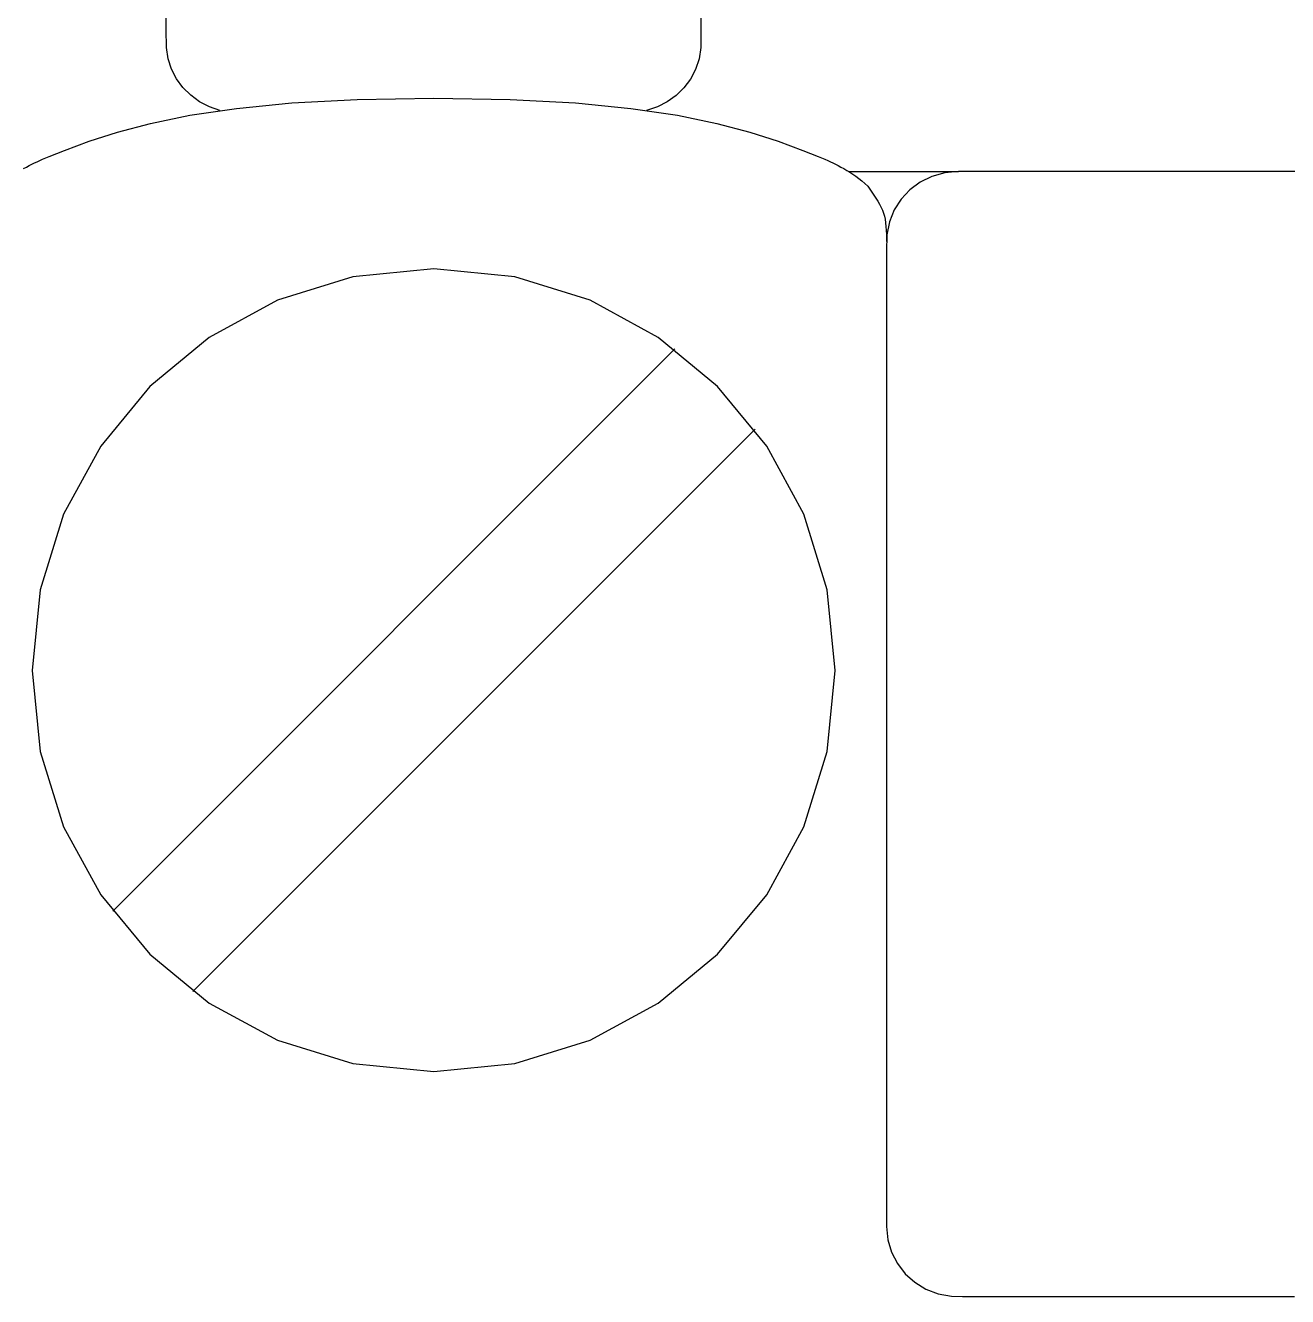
# Model space of a CAD drawing. Extents: x 1 to 47.7, y 0.2 to 35.
# Drawn here: x 30.601 to 31.127, y 10.971 to 11.501 of the extents above; entities that cross this region are included whole.
import ezdxf

# ---------------------------------------------------------------- set-up
doc = ezdxf.new("R2010")
doc.units = 0
doc.header["$MEASUREMENT"] = 0
for name, color, linetype in [('5_1___24__TARGET_LEDS___12', 7, 'CONTINUOUS'), ('6_2___8__INDEPENDENT_INPUT', 7, 'CONTINUOUS'), ('6_3___8__OPTOISO_INDEPENDE', 7, 'CONTINUOUS'), ('6_4___24__OPTOISO_INDEPEND', 7, 'CONTINUOUS'), ('6_5___8__INDEPENDENT_INPUT', 7, 'CONTINUOUS'), ('6_6___8__INDEPENDENT_INPUT', 7, 'CONTINUOUS'), ('6_7___8__OPTOISO_INDEPENDE', 7, 'CONTINUOUS'), ('6_8___8__OPTOISO_INDEPENDE', 7, 'CONTINUOUS')]:
    doc.layers.add(name, color=color, linetype=linetype)

msp = doc.modelspace()

# ---------------------------------------------------------------- linework, layer by layer
at = {"layer": '5_1___24__TARGET_LEDS___12'}
for points in [[(30.68195, 11.46545), (30.67751, 11.46695), (30.67342, 11.46907), (30.66974, 11.47175), (30.66652, 11.47495), (30.66384, 11.47859), (30.66175, 11.48262), (30.66032, 11.48699), (30.6596, 11.49163), (30.65953, 11.49912), (30.65953, 11.53136)], [(30.88238, 11.53136), (30.88238, 11.49912), (30.8823, 11.49161), (30.88158, 11.48695), (30.88013, 11.48257), (30.87801, 11.47853), (30.8753, 11.47488), (30.87206, 11.4717), (30.86834, 11.46902), (30.8642, 11.46692), (30.85972, 11.46545)], [(30.60008, 11.4412), (30.60132, 11.44187), (30.60249, 11.44248), (30.60358, 11.44305), (30.60464, 11.44357), (30.6057, 11.44408), (30.60681, 11.44459), (30.60801, 11.44512), (30.60933, 11.44568), (30.61083, 11.4463), (30.61715, 11.44878), (30.62743, 11.45259), (30.63922, 11.45641), (30.65304, 11.46008), (30.66941, 11.46343), (30.68887, 11.46632), (30.71194, 11.46858), (30.73915, 11.47005), (30.77101, 11.47057), (30.80287, 11.47005), (30.83007, 11.46858), (30.85313, 11.46632), (30.87259, 11.46343), (30.88897, 11.46008), (30.90278, 11.45641), (30.91457, 11.45259), (30.92485, 11.44878), (30.93117, 11.4463), (30.93267, 11.44568), (30.93399, 11.44512), (30.93519, 11.44459), (30.9363, 11.44408), (30.93737, 11.44357), (30.93842, 11.44305), (30.93951, 11.44248), (30.94068, 11.44187), (30.94192, 11.4412), (30.94315, 11.44049), (30.94438, 11.43974), (30.94561, 11.43893), (30.94686, 11.43806), (30.94811, 11.43713), (30.9494, 11.43614), (30.95071, 11.43508), (30.95193, 11.43392), (30.95273, 11.43267), (30.95355, 11.43141), (30.9544, 11.43014), (30.95523, 11.42887), (30.95604, 11.4276), (30.9568, 11.42634), (30.95749, 11.42508), (30.95808, 11.42384), (30.9585, 11.4227), (30.95881, 11.42147), (30.95907, 11.4201), (30.95927, 11.41862), (30.95943, 11.41706), (30.95955, 11.41546), (30.95963, 11.41385), (30.95967, 11.41229), (30.95969, 11.41079)], [(30.94414, 11.44003), (30.98969, 11.44003)], [(31.13912, 11.44003), (31.11857, 11.44003), (31.09245, 11.44003), (31.06394, 11.44003), (31.03623, 11.44003), (31.01249, 11.44003), (30.99592, 11.44003), (30.98969, 11.44003), (30.98399, 11.4395), (30.97865, 11.43799), (30.97377, 11.43558), (30.96946, 11.43238), (30.9658, 11.42849), (30.96291, 11.424), (30.96088, 11.419), (30.95982, 11.41361), (30.95969, 11.40669), (30.95969, 11.37697), (30.95969, 11.32519), (30.95969, 11.25939), (30.95969, 11.18757), (30.95969, 11.11776), (30.95969, 11.05797), (30.95969, 11.01622), (30.95969, 11.00052), (30.96023, 10.99496), (30.96178, 10.98975), (30.96426, 10.985), (30.96754, 10.98079), (30.97154, 10.97723), (30.97615, 10.97442), (30.98127, 10.97245), (30.9868, 10.97141), (30.99131, 10.97128), (31.00311, 10.97128), (31.02367, 10.97128), (31.04979, 10.97128), (31.07829, 10.97128), (31.106, 10.97128), (31.12974, 10.97128)], [(30.63723, 11.13184), (30.8715, 11.36611)], [(30.67065, 11.09842), (30.90492, 11.33269)]]:
    msp.add_lwpolyline(points, dxfattribs=at)
msp.add_lwpolyline([(30.60365, 11.23208), (30.60705, 11.19839), (30.6168, 11.16703), (30.63223, 11.13865), (30.65267, 11.11392), (30.67745, 11.09353), (30.70589, 11.07813), (30.73732, 11.0684), (30.77108, 11.065), (30.80477, 11.0684), (30.83617, 11.07813), (30.86458, 11.09353), (30.88933, 11.11392), (30.90976, 11.13865), (30.92519, 11.16703), (30.93494, 11.19839), (30.93834, 11.23208), (30.93494, 11.26578), (30.92519, 11.2972), (30.90976, 11.32564), (30.88933, 11.35043), (30.86458, 11.37089), (30.83617, 11.38635), (30.80477, 11.39612), (30.77108, 11.39953), (30.73732, 11.39612), (30.70589, 11.38635), (30.67745, 11.37089), (30.65267, 11.35043), (30.63223, 11.32564), (30.6168, 11.2972), (30.60705, 11.26578)], close=True, dxfattribs=at)
at = {"layer": '6_2___8__INDEPENDENT_INPUT'}
for points in [[(30.68195, 11.46545), (30.67751, 11.46695), (30.67342, 11.46907), (30.66974, 11.47175), (30.66652, 11.47495), (30.66384, 11.47859), (30.66175, 11.48262), (30.66032, 11.48699), (30.6596, 11.49163), (30.65953, 11.49912), (30.65953, 11.53136)], [(30.88238, 11.53136), (30.88238, 11.49912), (30.8823, 11.49161), (30.88158, 11.48695), (30.88013, 11.48257), (30.87801, 11.47853), (30.8753, 11.47488), (30.87206, 11.4717), (30.86834, 11.46902), (30.8642, 11.46692), (30.85972, 11.46545)], [(30.60008, 11.4412), (30.60132, 11.44187), (30.60249, 11.44248), (30.60358, 11.44305), (30.60464, 11.44357), (30.6057, 11.44408), (30.60681, 11.44459), (30.60801, 11.44512), (30.60933, 11.44568), (30.61083, 11.4463), (30.61715, 11.44878), (30.62743, 11.45259), (30.63922, 11.45641), (30.65304, 11.46008), (30.66941, 11.46343), (30.68887, 11.46632), (30.71194, 11.46858), (30.73915, 11.47005), (30.77101, 11.47057), (30.80287, 11.47005), (30.83007, 11.46858), (30.85313, 11.46632), (30.87259, 11.46343), (30.88897, 11.46008), (30.90278, 11.45641), (30.91457, 11.45259), (30.92485, 11.44878), (30.93117, 11.4463), (30.93267, 11.44568), (30.93399, 11.44512), (30.93519, 11.44459), (30.9363, 11.44408), (30.93737, 11.44357), (30.93842, 11.44305), (30.93951, 11.44248), (30.94068, 11.44187), (30.94192, 11.4412), (30.94315, 11.44049), (30.94438, 11.43974), (30.94561, 11.43893), (30.94686, 11.43806), (30.94811, 11.43713), (30.9494, 11.43614), (30.95071, 11.43508), (30.95193, 11.43392), (30.95273, 11.43267), (30.95355, 11.43141), (30.9544, 11.43014), (30.95523, 11.42887), (30.95604, 11.4276), (30.9568, 11.42634), (30.95749, 11.42508), (30.95808, 11.42384), (30.9585, 11.4227), (30.95881, 11.42147), (30.95907, 11.4201), (30.95927, 11.41862), (30.95943, 11.41706), (30.95955, 11.41546), (30.95963, 11.41385), (30.95967, 11.41229), (30.95969, 11.41079)], [(30.94414, 11.44003), (30.98969, 11.44003)], [(31.13912, 11.44003), (31.11857, 11.44003), (31.09245, 11.44003), (31.06394, 11.44003), (31.03623, 11.44003), (31.01249, 11.44003), (30.99592, 11.44003), (30.98969, 11.44003), (30.98399, 11.4395), (30.97865, 11.43799), (30.97377, 11.43558), (30.96946, 11.43238), (30.9658, 11.42849), (30.96291, 11.424), (30.96088, 11.419), (30.95982, 11.41361), (30.95969, 11.40669), (30.95969, 11.37697), (30.95969, 11.32519), (30.95969, 11.25939), (30.95969, 11.18757), (30.95969, 11.11776), (30.95969, 11.05797), (30.95969, 11.01622), (30.95969, 11.00052), (30.96023, 10.99496), (30.96178, 10.98975), (30.96426, 10.985), (30.96754, 10.98079), (30.97154, 10.97723), (30.97615, 10.97442), (30.98127, 10.97245), (30.9868, 10.97141), (30.99131, 10.97128), (31.00311, 10.97128), (31.02367, 10.97128), (31.04979, 10.97128), (31.07829, 10.97128), (31.106, 10.97128), (31.12974, 10.97128)], [(30.63723, 11.13184), (30.8715, 11.36611)], [(30.67065, 11.09842), (30.90492, 11.33269)]]:
    msp.add_lwpolyline(points, dxfattribs=at)
msp.add_lwpolyline([(30.60365, 11.23208), (30.60705, 11.19839), (30.6168, 11.16703), (30.63223, 11.13865), (30.65267, 11.11392), (30.67745, 11.09353), (30.70589, 11.07813), (30.73732, 11.0684), (30.77108, 11.065), (30.80477, 11.0684), (30.83617, 11.07813), (30.86458, 11.09353), (30.88933, 11.11392), (30.90976, 11.13865), (30.92519, 11.16703), (30.93494, 11.19839), (30.93834, 11.23208), (30.93494, 11.26578), (30.92519, 11.2972), (30.90976, 11.32564), (30.88933, 11.35043), (30.86458, 11.37089), (30.83617, 11.38635), (30.80477, 11.39612), (30.77108, 11.39953), (30.73732, 11.39612), (30.70589, 11.38635), (30.67745, 11.37089), (30.65267, 11.35043), (30.63223, 11.32564), (30.6168, 11.2972), (30.60705, 11.26578)], close=True, dxfattribs=at)
at = {"layer": '6_3___8__OPTOISO_INDEPENDE'}
for points in [[(30.68195, 11.46545), (30.67751, 11.46695), (30.67342, 11.46907), (30.66974, 11.47175), (30.66652, 11.47495), (30.66384, 11.47859), (30.66175, 11.48262), (30.66032, 11.48699), (30.6596, 11.49163), (30.65953, 11.49912), (30.65953, 11.53136)], [(30.88238, 11.53136), (30.88238, 11.49912), (30.8823, 11.49161), (30.88158, 11.48695), (30.88013, 11.48257), (30.87801, 11.47853), (30.8753, 11.47488), (30.87206, 11.4717), (30.86834, 11.46902), (30.8642, 11.46692), (30.85972, 11.46545)], [(30.60008, 11.4412), (30.60132, 11.44187), (30.60249, 11.44248), (30.60358, 11.44305), (30.60464, 11.44357), (30.6057, 11.44408), (30.60681, 11.44459), (30.60801, 11.44512), (30.60933, 11.44568), (30.61083, 11.4463), (30.61715, 11.44878), (30.62743, 11.45259), (30.63922, 11.45641), (30.65304, 11.46008), (30.66941, 11.46343), (30.68887, 11.46632), (30.71194, 11.46858), (30.73915, 11.47005), (30.77101, 11.47057), (30.80287, 11.47005), (30.83007, 11.46858), (30.85313, 11.46632), (30.87259, 11.46343), (30.88897, 11.46008), (30.90278, 11.45641), (30.91457, 11.45259), (30.92485, 11.44878), (30.93117, 11.4463), (30.93267, 11.44568), (30.93399, 11.44512), (30.93519, 11.44459), (30.9363, 11.44408), (30.93737, 11.44357), (30.93842, 11.44305), (30.93951, 11.44248), (30.94068, 11.44187), (30.94192, 11.4412), (30.94315, 11.44049), (30.94438, 11.43974), (30.94561, 11.43893), (30.94686, 11.43806), (30.94811, 11.43713), (30.9494, 11.43614), (30.95071, 11.43508), (30.95193, 11.43392), (30.95273, 11.43267), (30.95355, 11.43141), (30.9544, 11.43014), (30.95523, 11.42887), (30.95604, 11.4276), (30.9568, 11.42634), (30.95749, 11.42508), (30.95808, 11.42384), (30.9585, 11.4227), (30.95881, 11.42147), (30.95907, 11.4201), (30.95927, 11.41862), (30.95943, 11.41706), (30.95955, 11.41546), (30.95963, 11.41385), (30.95967, 11.41229), (30.95969, 11.41079)], [(30.94414, 11.44003), (30.98969, 11.44003)], [(31.13912, 11.44003), (31.11857, 11.44003), (31.09245, 11.44003), (31.06394, 11.44003), (31.03623, 11.44003), (31.01249, 11.44003), (30.99592, 11.44003), (30.98969, 11.44003), (30.98399, 11.4395), (30.97865, 11.43799), (30.97377, 11.43558), (30.96946, 11.43238), (30.9658, 11.42849), (30.96291, 11.424), (30.96088, 11.419), (30.95982, 11.41361), (30.95969, 11.40669), (30.95969, 11.37697), (30.95969, 11.32519), (30.95969, 11.25939), (30.95969, 11.18757), (30.95969, 11.11776), (30.95969, 11.05797), (30.95969, 11.01622), (30.95969, 11.00052), (30.96023, 10.99496), (30.96178, 10.98975), (30.96426, 10.985), (30.96754, 10.98079), (30.97154, 10.97723), (30.97615, 10.97442), (30.98127, 10.97245), (30.9868, 10.97141), (30.99131, 10.97128), (31.00311, 10.97128), (31.02367, 10.97128), (31.04979, 10.97128), (31.07829, 10.97128), (31.106, 10.97128), (31.12974, 10.97128)], [(30.63723, 11.13184), (30.8715, 11.36611)], [(30.67065, 11.09842), (30.90492, 11.33269)]]:
    msp.add_lwpolyline(points, dxfattribs=at)
msp.add_lwpolyline([(30.60365, 11.23208), (30.60705, 11.19839), (30.6168, 11.16703), (30.63223, 11.13865), (30.65267, 11.11392), (30.67745, 11.09353), (30.70589, 11.07813), (30.73732, 11.0684), (30.77108, 11.065), (30.80477, 11.0684), (30.83617, 11.07813), (30.86458, 11.09353), (30.88933, 11.11392), (30.90976, 11.13865), (30.92519, 11.16703), (30.93494, 11.19839), (30.93834, 11.23208), (30.93494, 11.26578), (30.92519, 11.2972), (30.90976, 11.32564), (30.88933, 11.35043), (30.86458, 11.37089), (30.83617, 11.38635), (30.80477, 11.39612), (30.77108, 11.39953), (30.73732, 11.39612), (30.70589, 11.38635), (30.67745, 11.37089), (30.65267, 11.35043), (30.63223, 11.32564), (30.6168, 11.2972), (30.60705, 11.26578)], close=True, dxfattribs=at)
at = {"layer": '6_4___24__OPTOISO_INDEPEND'}
for points in [[(30.68195, 11.46545), (30.67751, 11.46695), (30.67342, 11.46907), (30.66974, 11.47175), (30.66652, 11.47495), (30.66384, 11.47859), (30.66175, 11.48262), (30.66032, 11.48699), (30.6596, 11.49163), (30.65953, 11.49912), (30.65953, 11.53136)], [(30.88238, 11.53136), (30.88238, 11.49912), (30.8823, 11.49161), (30.88158, 11.48695), (30.88013, 11.48257), (30.87801, 11.47853), (30.8753, 11.47488), (30.87206, 11.4717), (30.86834, 11.46902), (30.8642, 11.46692), (30.85972, 11.46545)], [(30.60008, 11.4412), (30.60132, 11.44187), (30.60249, 11.44248), (30.60358, 11.44305), (30.60464, 11.44357), (30.6057, 11.44408), (30.60681, 11.44459), (30.60801, 11.44512), (30.60933, 11.44568), (30.61083, 11.4463), (30.61715, 11.44878), (30.62743, 11.45259), (30.63922, 11.45641), (30.65304, 11.46008), (30.66941, 11.46343), (30.68887, 11.46632), (30.71194, 11.46858), (30.73915, 11.47005), (30.77101, 11.47057), (30.80287, 11.47005), (30.83007, 11.46858), (30.85313, 11.46632), (30.87259, 11.46343), (30.88897, 11.46008), (30.90278, 11.45641), (30.91457, 11.45259), (30.92485, 11.44878), (30.93117, 11.4463), (30.93267, 11.44568), (30.93399, 11.44512), (30.93519, 11.44459), (30.9363, 11.44408), (30.93737, 11.44357), (30.93842, 11.44305), (30.93951, 11.44248), (30.94068, 11.44187), (30.94192, 11.4412), (30.94315, 11.44049), (30.94438, 11.43974), (30.94561, 11.43893), (30.94686, 11.43806), (30.94811, 11.43713), (30.9494, 11.43614), (30.95071, 11.43508), (30.95193, 11.43392), (30.95273, 11.43267), (30.95355, 11.43141), (30.9544, 11.43014), (30.95523, 11.42887), (30.95604, 11.4276), (30.9568, 11.42634), (30.95749, 11.42508), (30.95808, 11.42384), (30.9585, 11.4227), (30.95881, 11.42147), (30.95907, 11.4201), (30.95927, 11.41862), (30.95943, 11.41706), (30.95955, 11.41546), (30.95963, 11.41385), (30.95967, 11.41229), (30.95969, 11.41079)], [(30.94414, 11.44003), (30.98969, 11.44003)], [(31.13912, 11.44003), (31.11857, 11.44003), (31.09245, 11.44003), (31.06394, 11.44003), (31.03623, 11.44003), (31.01249, 11.44003), (30.99592, 11.44003), (30.98969, 11.44003), (30.98399, 11.4395), (30.97865, 11.43799), (30.97377, 11.43558), (30.96946, 11.43238), (30.9658, 11.42849), (30.96291, 11.424), (30.96088, 11.419), (30.95982, 11.41361), (30.95969, 11.40669), (30.95969, 11.37697), (30.95969, 11.32519), (30.95969, 11.25939), (30.95969, 11.18757), (30.95969, 11.11776), (30.95969, 11.05797), (30.95969, 11.01622), (30.95969, 11.00052), (30.96023, 10.99496), (30.96178, 10.98975), (30.96426, 10.985), (30.96754, 10.98079), (30.97154, 10.97723), (30.97615, 10.97442), (30.98127, 10.97245), (30.9868, 10.97141), (30.99131, 10.97128), (31.00311, 10.97128), (31.02367, 10.97128), (31.04979, 10.97128), (31.07829, 10.97128), (31.106, 10.97128), (31.12974, 10.97128)], [(30.63723, 11.13184), (30.8715, 11.36611)], [(30.67065, 11.09842), (30.90492, 11.33269)]]:
    msp.add_lwpolyline(points, dxfattribs=at)
msp.add_lwpolyline([(30.60365, 11.23208), (30.60705, 11.19839), (30.6168, 11.16703), (30.63223, 11.13865), (30.65267, 11.11392), (30.67745, 11.09353), (30.70589, 11.07813), (30.73732, 11.0684), (30.77108, 11.065), (30.80477, 11.0684), (30.83617, 11.07813), (30.86458, 11.09353), (30.88933, 11.11392), (30.90976, 11.13865), (30.92519, 11.16703), (30.93494, 11.19839), (30.93834, 11.23208), (30.93494, 11.26578), (30.92519, 11.2972), (30.90976, 11.32564), (30.88933, 11.35043), (30.86458, 11.37089), (30.83617, 11.38635), (30.80477, 11.39612), (30.77108, 11.39953), (30.73732, 11.39612), (30.70589, 11.38635), (30.67745, 11.37089), (30.65267, 11.35043), (30.63223, 11.32564), (30.6168, 11.2972), (30.60705, 11.26578)], close=True, dxfattribs=at)
at = {"layer": '6_5___8__INDEPENDENT_INPUT'}
for points in [[(30.68195, 11.46545), (30.67751, 11.46695), (30.67342, 11.46907), (30.66974, 11.47175), (30.66652, 11.47495), (30.66384, 11.47859), (30.66175, 11.48262), (30.66032, 11.48699), (30.6596, 11.49163), (30.65953, 11.49912), (30.65953, 11.53136)], [(30.88238, 11.53136), (30.88238, 11.49912), (30.8823, 11.49161), (30.88158, 11.48695), (30.88013, 11.48257), (30.87801, 11.47853), (30.8753, 11.47488), (30.87206, 11.4717), (30.86834, 11.46902), (30.8642, 11.46692), (30.85972, 11.46545)], [(30.60008, 11.4412), (30.60132, 11.44187), (30.60249, 11.44248), (30.60358, 11.44305), (30.60464, 11.44357), (30.6057, 11.44408), (30.60681, 11.44459), (30.60801, 11.44512), (30.60933, 11.44568), (30.61083, 11.4463), (30.61715, 11.44878), (30.62743, 11.45259), (30.63922, 11.45641), (30.65304, 11.46008), (30.66941, 11.46343), (30.68887, 11.46632), (30.71194, 11.46858), (30.73915, 11.47005), (30.77101, 11.47057), (30.80287, 11.47005), (30.83007, 11.46858), (30.85313, 11.46632), (30.87259, 11.46343), (30.88897, 11.46008), (30.90278, 11.45641), (30.91457, 11.45259), (30.92485, 11.44878), (30.93117, 11.4463), (30.93267, 11.44568), (30.93399, 11.44512), (30.93519, 11.44459), (30.9363, 11.44408), (30.93737, 11.44357), (30.93842, 11.44305), (30.93951, 11.44248), (30.94068, 11.44187), (30.94192, 11.4412), (30.94315, 11.44049), (30.94438, 11.43974), (30.94561, 11.43893), (30.94686, 11.43806), (30.94811, 11.43713), (30.9494, 11.43614), (30.95071, 11.43508), (30.95193, 11.43392), (30.95273, 11.43267), (30.95355, 11.43141), (30.9544, 11.43014), (30.95523, 11.42887), (30.95604, 11.4276), (30.9568, 11.42634), (30.95749, 11.42508), (30.95808, 11.42384), (30.9585, 11.4227), (30.95881, 11.42147), (30.95907, 11.4201), (30.95927, 11.41862), (30.95943, 11.41706), (30.95955, 11.41546), (30.95963, 11.41385), (30.95967, 11.41229), (30.95969, 11.41079)], [(30.94414, 11.44003), (30.98969, 11.44003)], [(31.13912, 11.44003), (31.11857, 11.44003), (31.09245, 11.44003), (31.06394, 11.44003), (31.03623, 11.44003), (31.01249, 11.44003), (30.99592, 11.44003), (30.98969, 11.44003), (30.98399, 11.4395), (30.97865, 11.43799), (30.97377, 11.43558), (30.96946, 11.43238), (30.9658, 11.42849), (30.96291, 11.424), (30.96088, 11.419), (30.95982, 11.41361), (30.95969, 11.40669), (30.95969, 11.37697), (30.95969, 11.32519), (30.95969, 11.25939), (30.95969, 11.18757), (30.95969, 11.11776), (30.95969, 11.05797), (30.95969, 11.01622), (30.95969, 11.00052), (30.96023, 10.99496), (30.96178, 10.98975), (30.96426, 10.985), (30.96754, 10.98079), (30.97154, 10.97723), (30.97615, 10.97442), (30.98127, 10.97245), (30.9868, 10.97141), (30.99131, 10.97128), (31.00311, 10.97128), (31.02367, 10.97128), (31.04979, 10.97128), (31.07829, 10.97128), (31.106, 10.97128), (31.12974, 10.97128)], [(30.63723, 11.13184), (30.8715, 11.36611)], [(30.67065, 11.09842), (30.90492, 11.33269)]]:
    msp.add_lwpolyline(points, dxfattribs=at)
msp.add_lwpolyline([(30.60365, 11.23208), (30.60705, 11.19839), (30.6168, 11.16703), (30.63223, 11.13865), (30.65267, 11.11392), (30.67745, 11.09353), (30.70589, 11.07813), (30.73732, 11.0684), (30.77108, 11.065), (30.80477, 11.0684), (30.83617, 11.07813), (30.86458, 11.09353), (30.88933, 11.11392), (30.90976, 11.13865), (30.92519, 11.16703), (30.93494, 11.19839), (30.93834, 11.23208), (30.93494, 11.26578), (30.92519, 11.2972), (30.90976, 11.32564), (30.88933, 11.35043), (30.86458, 11.37089), (30.83617, 11.38635), (30.80477, 11.39612), (30.77108, 11.39953), (30.73732, 11.39612), (30.70589, 11.38635), (30.67745, 11.37089), (30.65267, 11.35043), (30.63223, 11.32564), (30.6168, 11.2972), (30.60705, 11.26578)], close=True, dxfattribs=at)
at = {"layer": '6_6___8__INDEPENDENT_INPUT'}
for points in [[(30.68195, 11.46545), (30.67751, 11.46695), (30.67342, 11.46907), (30.66974, 11.47175), (30.66652, 11.47495), (30.66384, 11.47859), (30.66175, 11.48262), (30.66032, 11.48699), (30.6596, 11.49163), (30.65953, 11.49912), (30.65953, 11.53136)], [(30.88238, 11.53136), (30.88238, 11.49912), (30.8823, 11.49161), (30.88158, 11.48695), (30.88013, 11.48257), (30.87801, 11.47853), (30.8753, 11.47488), (30.87206, 11.4717), (30.86834, 11.46902), (30.8642, 11.46692), (30.85972, 11.46545)], [(30.60008, 11.4412), (30.60132, 11.44187), (30.60249, 11.44248), (30.60358, 11.44305), (30.60464, 11.44357), (30.6057, 11.44408), (30.60681, 11.44459), (30.60801, 11.44512), (30.60933, 11.44568), (30.61083, 11.4463), (30.61715, 11.44878), (30.62743, 11.45259), (30.63922, 11.45641), (30.65304, 11.46008), (30.66941, 11.46343), (30.68887, 11.46632), (30.71194, 11.46858), (30.73915, 11.47005), (30.77101, 11.47057), (30.80287, 11.47005), (30.83007, 11.46858), (30.85313, 11.46632), (30.87259, 11.46343), (30.88897, 11.46008), (30.90278, 11.45641), (30.91457, 11.45259), (30.92485, 11.44878), (30.93117, 11.4463), (30.93267, 11.44568), (30.93399, 11.44512), (30.93519, 11.44459), (30.9363, 11.44408), (30.93737, 11.44357), (30.93842, 11.44305), (30.93951, 11.44248), (30.94068, 11.44187), (30.94192, 11.4412), (30.94315, 11.44049), (30.94438, 11.43974), (30.94561, 11.43893), (30.94686, 11.43806), (30.94811, 11.43713), (30.9494, 11.43614), (30.95071, 11.43508), (30.95193, 11.43392), (30.95273, 11.43267), (30.95355, 11.43141), (30.9544, 11.43014), (30.95523, 11.42887), (30.95604, 11.4276), (30.9568, 11.42634), (30.95749, 11.42508), (30.95808, 11.42384), (30.9585, 11.4227), (30.95881, 11.42147), (30.95907, 11.4201), (30.95927, 11.41862), (30.95943, 11.41706), (30.95955, 11.41546), (30.95963, 11.41385), (30.95967, 11.41229), (30.95969, 11.41079)], [(30.94414, 11.44003), (30.98969, 11.44003)], [(31.13912, 11.44003), (31.11857, 11.44003), (31.09245, 11.44003), (31.06394, 11.44003), (31.03623, 11.44003), (31.01249, 11.44003), (30.99592, 11.44003), (30.98969, 11.44003), (30.98399, 11.4395), (30.97865, 11.43799), (30.97377, 11.43558), (30.96946, 11.43238), (30.9658, 11.42849), (30.96291, 11.424), (30.96088, 11.419), (30.95982, 11.41361), (30.95969, 11.40669), (30.95969, 11.37697), (30.95969, 11.32519), (30.95969, 11.25939), (30.95969, 11.18757), (30.95969, 11.11776), (30.95969, 11.05797), (30.95969, 11.01622), (30.95969, 11.00052), (30.96023, 10.99496), (30.96178, 10.98975), (30.96426, 10.985), (30.96754, 10.98079), (30.97154, 10.97723), (30.97615, 10.97442), (30.98127, 10.97245), (30.9868, 10.97141), (30.99131, 10.97128), (31.00311, 10.97128), (31.02367, 10.97128), (31.04979, 10.97128), (31.07829, 10.97128), (31.106, 10.97128), (31.12974, 10.97128)], [(30.63723, 11.13184), (30.8715, 11.36611)], [(30.67065, 11.09842), (30.90492, 11.33269)]]:
    msp.add_lwpolyline(points, dxfattribs=at)
msp.add_lwpolyline([(30.60365, 11.23208), (30.60705, 11.19839), (30.6168, 11.16703), (30.63223, 11.13865), (30.65267, 11.11392), (30.67745, 11.09353), (30.70589, 11.07813), (30.73732, 11.0684), (30.77108, 11.065), (30.80477, 11.0684), (30.83617, 11.07813), (30.86458, 11.09353), (30.88933, 11.11392), (30.90976, 11.13865), (30.92519, 11.16703), (30.93494, 11.19839), (30.93834, 11.23208), (30.93494, 11.26578), (30.92519, 11.2972), (30.90976, 11.32564), (30.88933, 11.35043), (30.86458, 11.37089), (30.83617, 11.38635), (30.80477, 11.39612), (30.77108, 11.39953), (30.73732, 11.39612), (30.70589, 11.38635), (30.67745, 11.37089), (30.65267, 11.35043), (30.63223, 11.32564), (30.6168, 11.2972), (30.60705, 11.26578)], close=True, dxfattribs=at)
at = {"layer": '6_7___8__OPTOISO_INDEPENDE'}
for points in [[(30.68195, 11.46545), (30.67751, 11.46695), (30.67342, 11.46907), (30.66974, 11.47175), (30.66652, 11.47495), (30.66384, 11.47859), (30.66175, 11.48262), (30.66032, 11.48699), (30.6596, 11.49163), (30.65953, 11.49912), (30.65953, 11.53136)], [(30.88238, 11.53136), (30.88238, 11.49912), (30.8823, 11.49161), (30.88158, 11.48695), (30.88013, 11.48257), (30.87801, 11.47853), (30.8753, 11.47488), (30.87206, 11.4717), (30.86834, 11.46902), (30.8642, 11.46692), (30.85972, 11.46545)], [(30.60008, 11.4412), (30.60132, 11.44187), (30.60249, 11.44248), (30.60358, 11.44305), (30.60464, 11.44357), (30.6057, 11.44408), (30.60681, 11.44459), (30.60801, 11.44512), (30.60933, 11.44568), (30.61083, 11.4463), (30.61715, 11.44878), (30.62743, 11.45259), (30.63922, 11.45641), (30.65304, 11.46008), (30.66941, 11.46343), (30.68887, 11.46632), (30.71194, 11.46858), (30.73915, 11.47005), (30.77101, 11.47057), (30.80287, 11.47005), (30.83007, 11.46858), (30.85313, 11.46632), (30.87259, 11.46343), (30.88897, 11.46008), (30.90278, 11.45641), (30.91457, 11.45259), (30.92485, 11.44878), (30.93117, 11.4463), (30.93267, 11.44568), (30.93399, 11.44512), (30.93519, 11.44459), (30.9363, 11.44408), (30.93737, 11.44357), (30.93842, 11.44305), (30.93951, 11.44248), (30.94068, 11.44187), (30.94192, 11.4412), (30.94315, 11.44049), (30.94438, 11.43974), (30.94561, 11.43893), (30.94686, 11.43806), (30.94811, 11.43713), (30.9494, 11.43614), (30.95071, 11.43508), (30.95193, 11.43392), (30.95273, 11.43267), (30.95355, 11.43141), (30.9544, 11.43014), (30.95523, 11.42887), (30.95604, 11.4276), (30.9568, 11.42634), (30.95749, 11.42508), (30.95808, 11.42384), (30.9585, 11.4227), (30.95881, 11.42147), (30.95907, 11.4201), (30.95927, 11.41862), (30.95943, 11.41706), (30.95955, 11.41546), (30.95963, 11.41385), (30.95967, 11.41229), (30.95969, 11.41079)], [(30.94414, 11.44003), (30.98969, 11.44003)], [(31.13912, 11.44003), (31.11857, 11.44003), (31.09245, 11.44003), (31.06394, 11.44003), (31.03623, 11.44003), (31.01249, 11.44003), (30.99592, 11.44003), (30.98969, 11.44003), (30.98399, 11.4395), (30.97865, 11.43799), (30.97377, 11.43558), (30.96946, 11.43238), (30.9658, 11.42849), (30.96291, 11.424), (30.96088, 11.419), (30.95982, 11.41361), (30.95969, 11.40669), (30.95969, 11.37697), (30.95969, 11.32519), (30.95969, 11.25939), (30.95969, 11.18757), (30.95969, 11.11776), (30.95969, 11.05797), (30.95969, 11.01622), (30.95969, 11.00052), (30.96023, 10.99496), (30.96178, 10.98975), (30.96426, 10.985), (30.96754, 10.98079), (30.97154, 10.97723), (30.97615, 10.97442), (30.98127, 10.97245), (30.9868, 10.97141), (30.99131, 10.97128), (31.00311, 10.97128), (31.02367, 10.97128), (31.04979, 10.97128), (31.07829, 10.97128), (31.106, 10.97128), (31.12974, 10.97128)], [(30.63723, 11.13184), (30.8715, 11.36611)], [(30.67065, 11.09842), (30.90492, 11.33269)]]:
    msp.add_lwpolyline(points, dxfattribs=at)
msp.add_lwpolyline([(30.60365, 11.23208), (30.60705, 11.19839), (30.6168, 11.16703), (30.63223, 11.13865), (30.65267, 11.11392), (30.67745, 11.09353), (30.70589, 11.07813), (30.73732, 11.0684), (30.77108, 11.065), (30.80477, 11.0684), (30.83617, 11.07813), (30.86458, 11.09353), (30.88933, 11.11392), (30.90976, 11.13865), (30.92519, 11.16703), (30.93494, 11.19839), (30.93834, 11.23208), (30.93494, 11.26578), (30.92519, 11.2972), (30.90976, 11.32564), (30.88933, 11.35043), (30.86458, 11.37089), (30.83617, 11.38635), (30.80477, 11.39612), (30.77108, 11.39953), (30.73732, 11.39612), (30.70589, 11.38635), (30.67745, 11.37089), (30.65267, 11.35043), (30.63223, 11.32564), (30.6168, 11.2972), (30.60705, 11.26578)], close=True, dxfattribs=at)
at = {"layer": '6_8___8__OPTOISO_INDEPENDE'}
for points in [[(30.68195, 11.46545), (30.67751, 11.46695), (30.67342, 11.46907), (30.66974, 11.47175), (30.66652, 11.47495), (30.66384, 11.47859), (30.66175, 11.48262), (30.66032, 11.48699), (30.6596, 11.49163), (30.65953, 11.49912), (30.65953, 11.53136)], [(30.88238, 11.53136), (30.88238, 11.49912), (30.8823, 11.49161), (30.88158, 11.48695), (30.88013, 11.48257), (30.87801, 11.47853), (30.8753, 11.47488), (30.87206, 11.4717), (30.86834, 11.46902), (30.8642, 11.46692), (30.85972, 11.46545)], [(30.60008, 11.4412), (30.60132, 11.44187), (30.60249, 11.44248), (30.60358, 11.44305), (30.60464, 11.44357), (30.6057, 11.44408), (30.60681, 11.44459), (30.60801, 11.44512), (30.60933, 11.44568), (30.61083, 11.4463), (30.61715, 11.44878), (30.62743, 11.45259), (30.63922, 11.45641), (30.65304, 11.46008), (30.66941, 11.46343), (30.68887, 11.46632), (30.71194, 11.46858), (30.73915, 11.47005), (30.77101, 11.47057), (30.80287, 11.47005), (30.83007, 11.46858), (30.85313, 11.46632), (30.87259, 11.46343), (30.88897, 11.46008), (30.90278, 11.45641), (30.91457, 11.45259), (30.92485, 11.44878), (30.93117, 11.4463), (30.93267, 11.44568), (30.93399, 11.44512), (30.93519, 11.44459), (30.9363, 11.44408), (30.93737, 11.44357), (30.93842, 11.44305), (30.93951, 11.44248), (30.94068, 11.44187), (30.94192, 11.4412), (30.94315, 11.44049), (30.94438, 11.43974), (30.94561, 11.43893), (30.94686, 11.43806), (30.94811, 11.43713), (30.9494, 11.43614), (30.95071, 11.43508), (30.95193, 11.43392), (30.95273, 11.43267), (30.95355, 11.43141), (30.9544, 11.43014), (30.95523, 11.42887), (30.95604, 11.4276), (30.9568, 11.42634), (30.95749, 11.42508), (30.95808, 11.42384), (30.9585, 11.4227), (30.95881, 11.42147), (30.95907, 11.4201), (30.95927, 11.41862), (30.95943, 11.41706), (30.95955, 11.41546), (30.95963, 11.41385), (30.95967, 11.41229), (30.95969, 11.41079)], [(30.94414, 11.44003), (30.98969, 11.44003)], [(31.13912, 11.44003), (31.11857, 11.44003), (31.09245, 11.44003), (31.06394, 11.44003), (31.03623, 11.44003), (31.01249, 11.44003), (30.99592, 11.44003), (30.98969, 11.44003), (30.98399, 11.4395), (30.97865, 11.43799), (30.97377, 11.43558), (30.96946, 11.43238), (30.9658, 11.42849), (30.96291, 11.424), (30.96088, 11.419), (30.95982, 11.41361), (30.95969, 11.40669), (30.95969, 11.37697), (30.95969, 11.32519), (30.95969, 11.25939), (30.95969, 11.18757), (30.95969, 11.11776), (30.95969, 11.05797), (30.95969, 11.01622), (30.95969, 11.00052), (30.96023, 10.99496), (30.96178, 10.98975), (30.96426, 10.985), (30.96754, 10.98079), (30.97154, 10.97723), (30.97615, 10.97442), (30.98127, 10.97245), (30.9868, 10.97141), (30.99131, 10.97128), (31.00311, 10.97128), (31.02367, 10.97128), (31.04979, 10.97128), (31.07829, 10.97128), (31.106, 10.97128), (31.12974, 10.97128)], [(30.63723, 11.13184), (30.8715, 11.36611)], [(30.67065, 11.09842), (30.90492, 11.33269)]]:
    msp.add_lwpolyline(points, dxfattribs=at)
msp.add_lwpolyline([(30.60365, 11.23208), (30.60705, 11.19839), (30.6168, 11.16703), (30.63223, 11.13865), (30.65267, 11.11392), (30.67745, 11.09353), (30.70589, 11.07813), (30.73732, 11.0684), (30.77108, 11.065), (30.80477, 11.0684), (30.83617, 11.07813), (30.86458, 11.09353), (30.88933, 11.11392), (30.90976, 11.13865), (30.92519, 11.16703), (30.93494, 11.19839), (30.93834, 11.23208), (30.93494, 11.26578), (30.92519, 11.2972), (30.90976, 11.32564), (30.88933, 11.35043), (30.86458, 11.37089), (30.83617, 11.38635), (30.80477, 11.39612), (30.77108, 11.39953), (30.73732, 11.39612), (30.70589, 11.38635), (30.67745, 11.37089), (30.65267, 11.35043), (30.63223, 11.32564), (30.6168, 11.2972), (30.60705, 11.26578)], close=True, dxfattribs=at)

doc.saveas('drawing.dxf')
